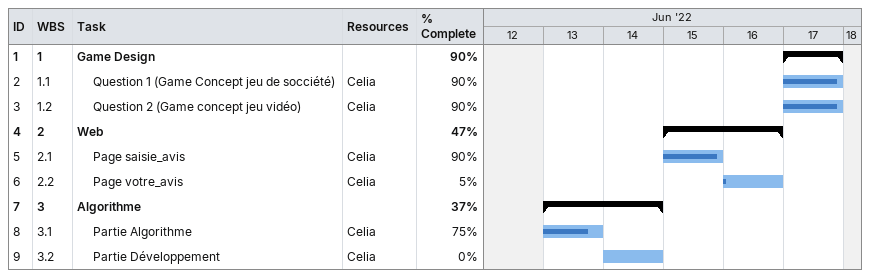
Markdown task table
| ID | WBS | Task | Start | Finish | Resources | % complete |
|---|---|---|---|---|---|---|
| 1 | 1 | **Game Design** | 2022-06-17 | 2022-06-17 |  | 90 |
| 2 | 1.1 | Question 1 (Game Concept jeu de socciété) | 2022-06-17 | 2022-06-17 | Celia | 90 |
| 3 | 1.2 | Question 2 (Game concept jeu vidéo) | 2022-06-17 | 2022-06-17 | Celia | 90 |
| 4 | 2 | **Web** | 2022-06-15 | 2022-06-16 |  | 47 |
| 5 | 2.1 | Page saisie_avis | 2022-06-15 | 2022-06-15 | Celia | 90 |
| 6 | 2.2 | Page votre_avis | 2022-06-16 | 2022-06-16 | Celia | 5 |
| 7 | 3 | **Algorithme** | 2022-06-13 | 2022-06-14 |  | 37 |
| 8 | 3.1 | Partie Algorithme | 2022-06-13 | 2022-06-13 | Celia | 75 |
| 9 | 3.2 | Partie Développement | 2022-06-14 | 2022-06-14 | Celia | 0 |
